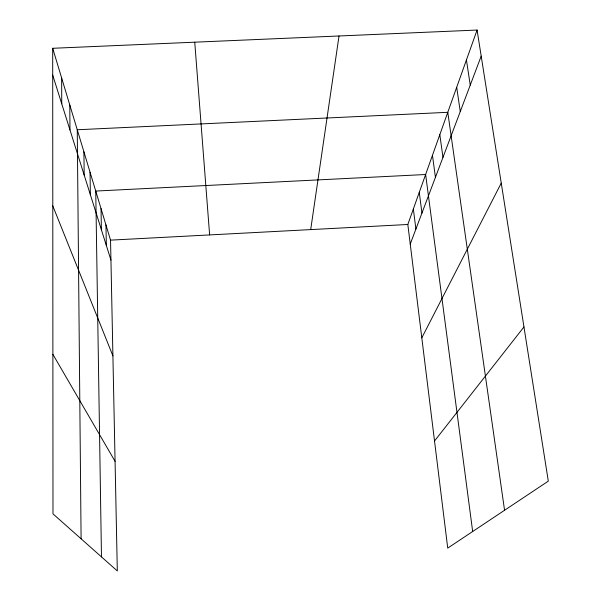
<?xml version="1.0" encoding="UTF-8"?>
<svg xmlns="http://www.w3.org/2000/svg" width="601" height="601" viewBox="0 0 601 601"><rect width="100%" height="100%" fill="white"/><g stroke="black" fill="none" stroke-linecap="round" stroke-linejoin="round"><path stroke-width="0.9" d="M310.694 229.605L339.024 35.985M477.081 30.05L548.307 481.138L447.737 548.112L407.824 224.489L477.081 30.05L52.693 48.29L52.986 513.863L117.315 570.95L110.539 240.137L52.693 48.29M410.235 244.066L481.198 56.118M421.804 337.845L501.249 183.102M434.523 440.991L523.959 326.944M110.539 240.137L407.824 224.489M52.88 354.335L115.069 461.328M52.79 205.88L112.913 355.882M52.708 75.102L110.952 260.12M466.421 59.98L470.252 85.124M456.692 87.295L460.268 111.561M504.562 510.272L447.783 112.312L77.259 129.756L81.097 538.812M439.819 134.669L442.967 157.379M432.457 155.336L435.425 177.348M472.671 531.509L425.628 174.508L95.739 191.058L101.471 556.887M419.273 192.335L421.94 213.062M413.353 208.953L415.892 229.094M194.747 42.183L209.629 234.923M105.949 224.902L106.339 245.463M101.028 208.577L101.396 229.762M90.052 172.186L90.36 194.716M83.907 151.813L84.178 175.079M69.799 105.025L69.971 129.936M61.648 77.98L61.745 103.815"/></g></svg>
